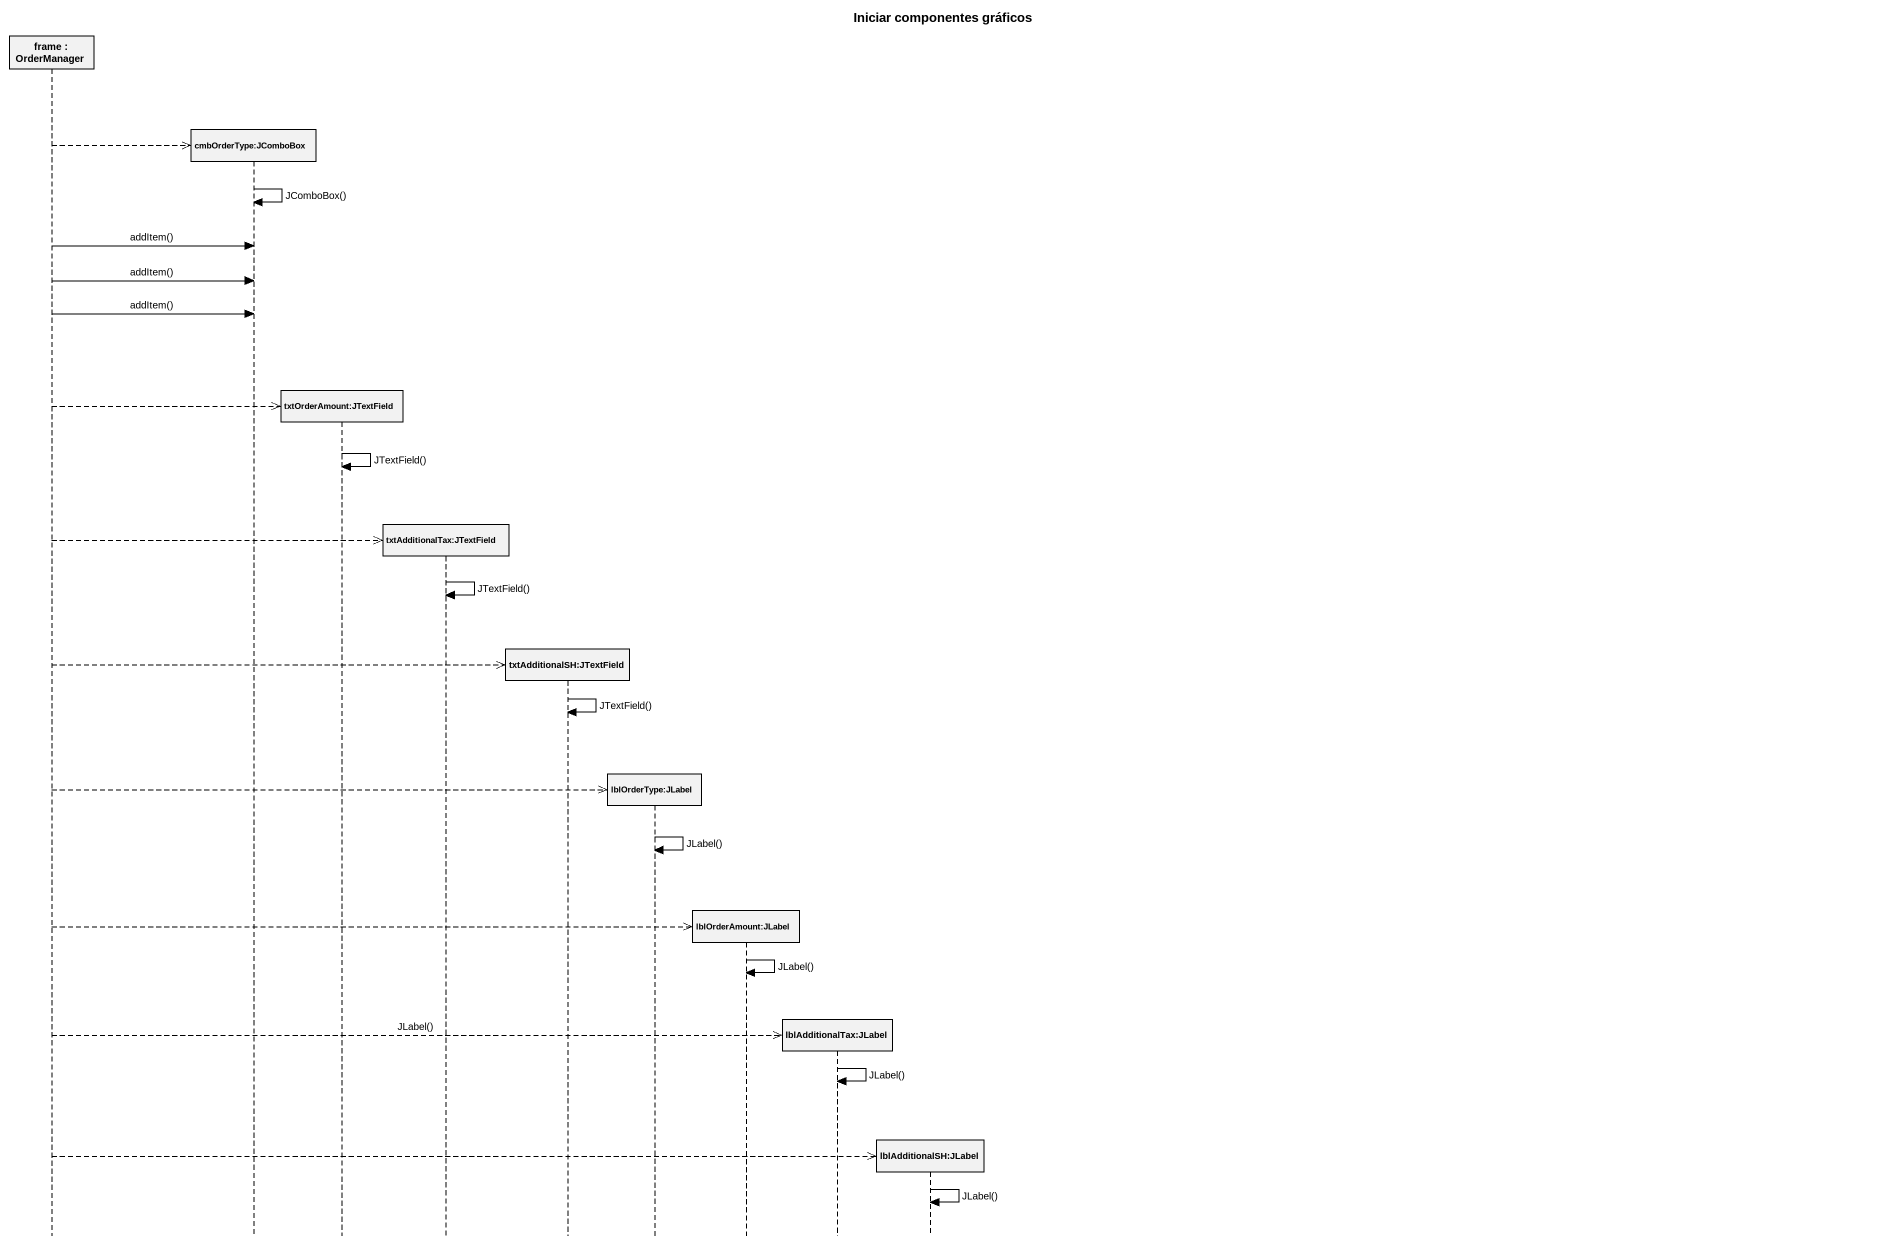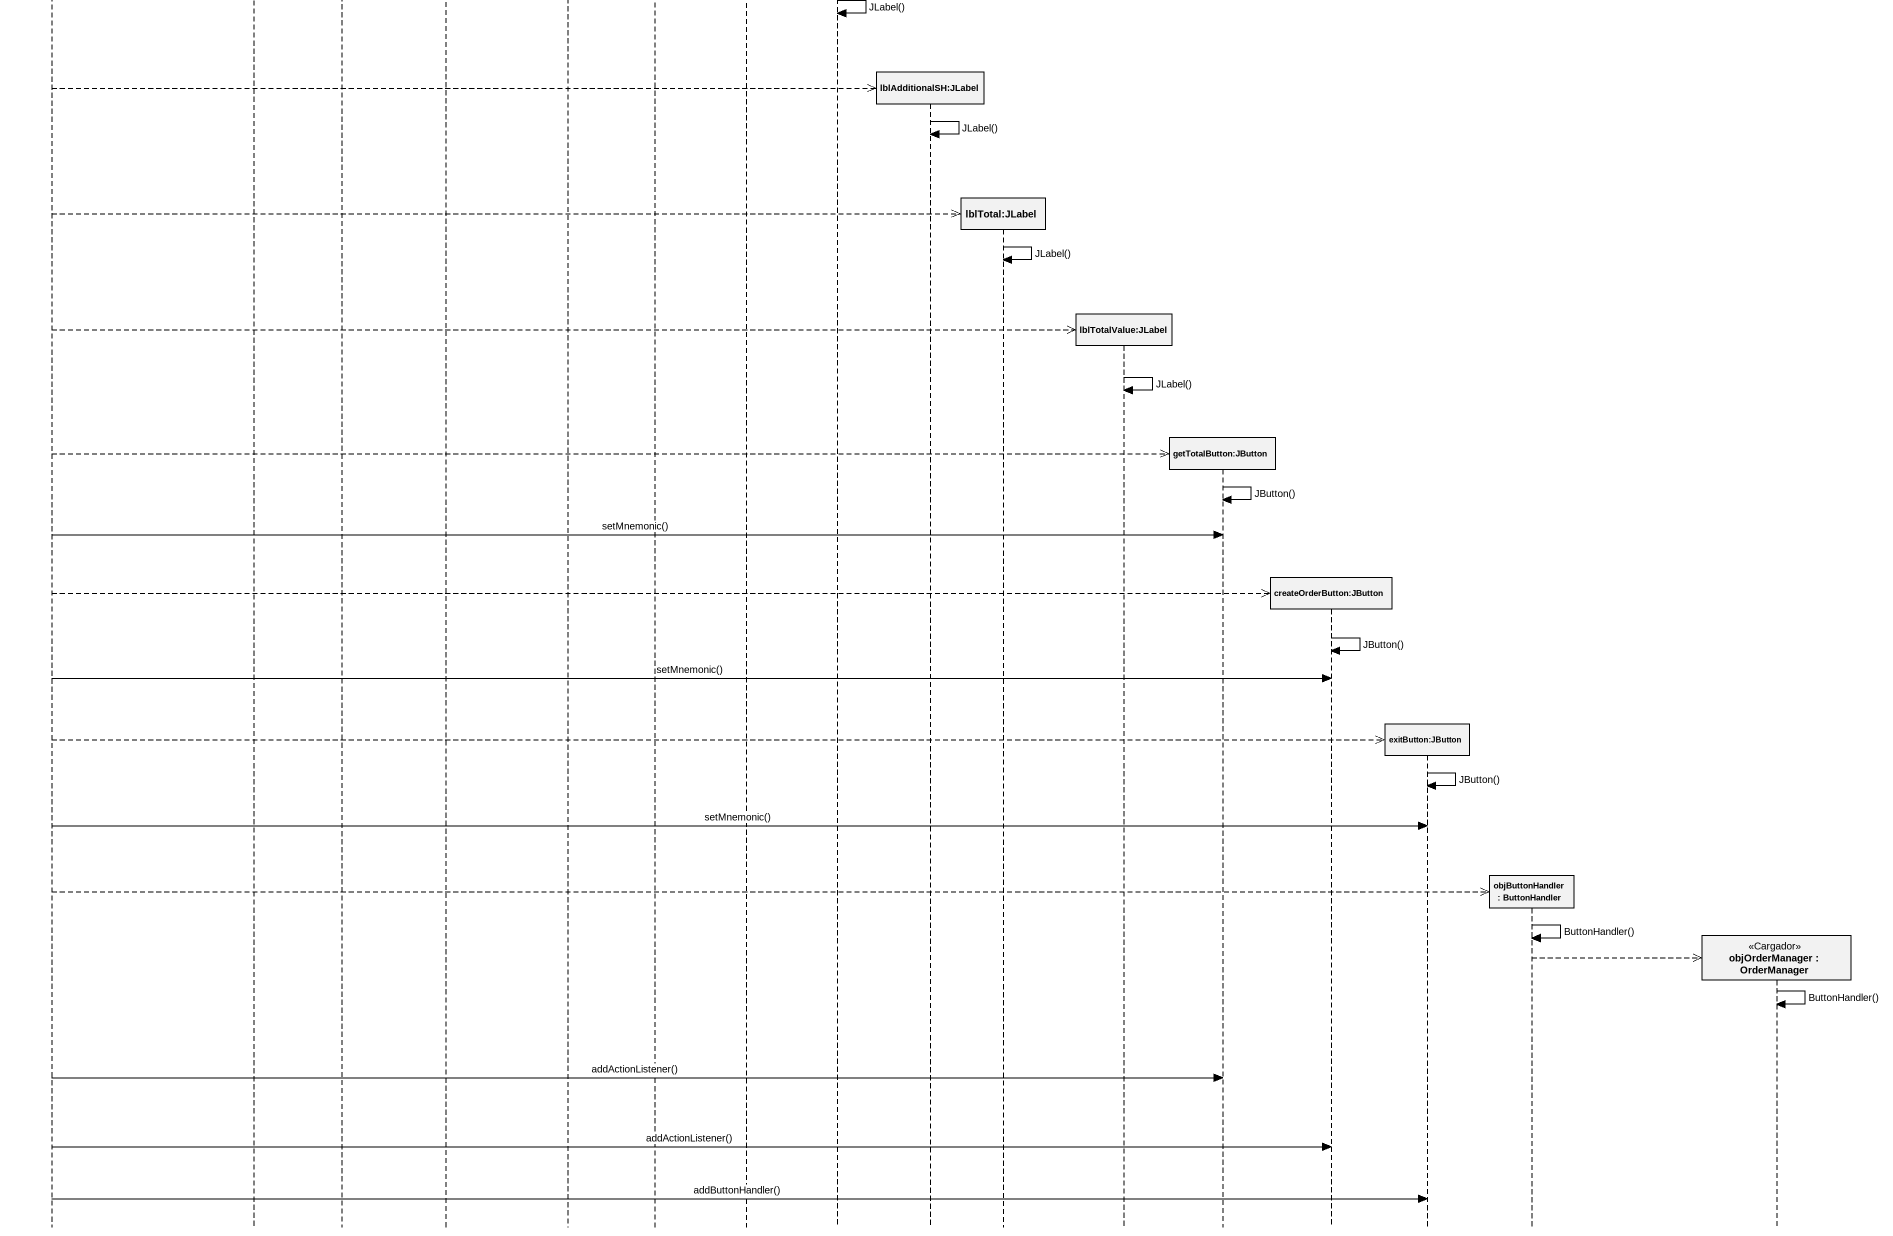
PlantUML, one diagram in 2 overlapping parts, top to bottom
@startuml
title Iniciar componentes gráficos
hide footbox
participant "frame : OrderManager" as frame_
participant "cmbOrderType:JComboBox" as cmbOrderType_JComboBox
participant "txtOrderAmount:JTextField" as txtOrderAmount_JTextField
participant "txtAdditionalTax:JTextField" as txtAdditionalTax_JTextField
participant "txtAdditionalSH:JTextField" as txtAdditionalSH_JTextField
participant "lblOrderType:JLabel" as lblOrderType_JLabel
participant "lblOrderAmount:JLabel" as lblOrderAmount_JLabel
participant "lblAdditionalTax:JLabel" as lblAdditionalTax_JLabel
participant "lblAdditionalSH:JLabel" as lblAdditionalSH_JLabel
participant "lblTotal:JLabel" as lblTotal_JLabel
participant "lblTotalValue:JLabel" as lblTotalValue_JLabel
participant "getTotalButton:JButton" as getTotalButton_JButton
participant "createOrderButton:JButton" as createOrderButton_JButton
participant "exitButton:JButton" as exitButton_JButton
participant "objButtonHandler : ButtonHandler" as objButtonHandler
participant "objOrderManager : OrderManager" as objOrderManager <<Cargador>>

frame_ -->> cmbOrderType_JComboBox **
cmbOrderType_JComboBox -> cmbOrderType_JComboBox : JComboBox()
frame_ -> cmbOrderType_JComboBox : addItem()
frame_ -> cmbOrderType_JComboBox : addItem()
frame_ -> cmbOrderType_JComboBox : addItem()
frame_ -->> txtOrderAmount_JTextField **
txtOrderAmount_JTextField -> txtOrderAmount_JTextField : JTextField()
frame_ -->> txtAdditionalTax_JTextField **
txtAdditionalTax_JTextField -> txtAdditionalTax_JTextField : JTextField()
frame_ -->> txtAdditionalSH_JTextField **
txtAdditionalSH_JTextField -> txtAdditionalSH_JTextField : JTextField()
frame_ -->> lblOrderType_JLabel **
lblOrderType_JLabel -> lblOrderType_JLabel : JLabel()
frame_ -->> lblOrderAmount_JLabel **
lblOrderAmount_JLabel -> lblOrderAmount_JLabel : JLabel()
frame_ -->> lblAdditionalTax_JLabel ** : JLabel()
lblAdditionalTax_JLabel -> lblAdditionalTax_JLabel : JLabel()
frame_ -->> lblAdditionalSH_JLabel **
lblAdditionalSH_JLabel -> lblAdditionalSH_JLabel : JLabel()
frame_ -->> lblTotal_JLabel **
lblTotal_JLabel -> lblTotal_JLabel : JLabel()
frame_ -->> lblTotalValue_JLabel **
lblTotalValue_JLabel -> lblTotalValue_JLabel : JLabel()
frame_ -->> getTotalButton_JButton **
getTotalButton_JButton -> getTotalButton_JButton : JButton()
frame_ -> getTotalButton_JButton : setMnemonic()
frame_ -->> createOrderButton_JButton **
createOrderButton_JButton -> createOrderButton_JButton : JButton()
frame_ -> createOrderButton_JButton : setMnemonic()
frame_ -->> exitButton_JButton **
exitButton_JButton -> exitButton_JButton : JButton()
frame_ -> exitButton_JButton : setMnemonic()
frame_ -->> objButtonHandler **
objButtonHandler -> objButtonHandler : ButtonHandler()
objButtonHandler -->> objOrderManager **
objOrderManager -> objOrderManager : ButtonHandler()
frame_ -> getTotalButton_JButton : addActionListener()
frame_ -> createOrderButton_JButton : addActionListener()
frame_ -> exitButton_JButton : addButtonHandler()
@enduml
